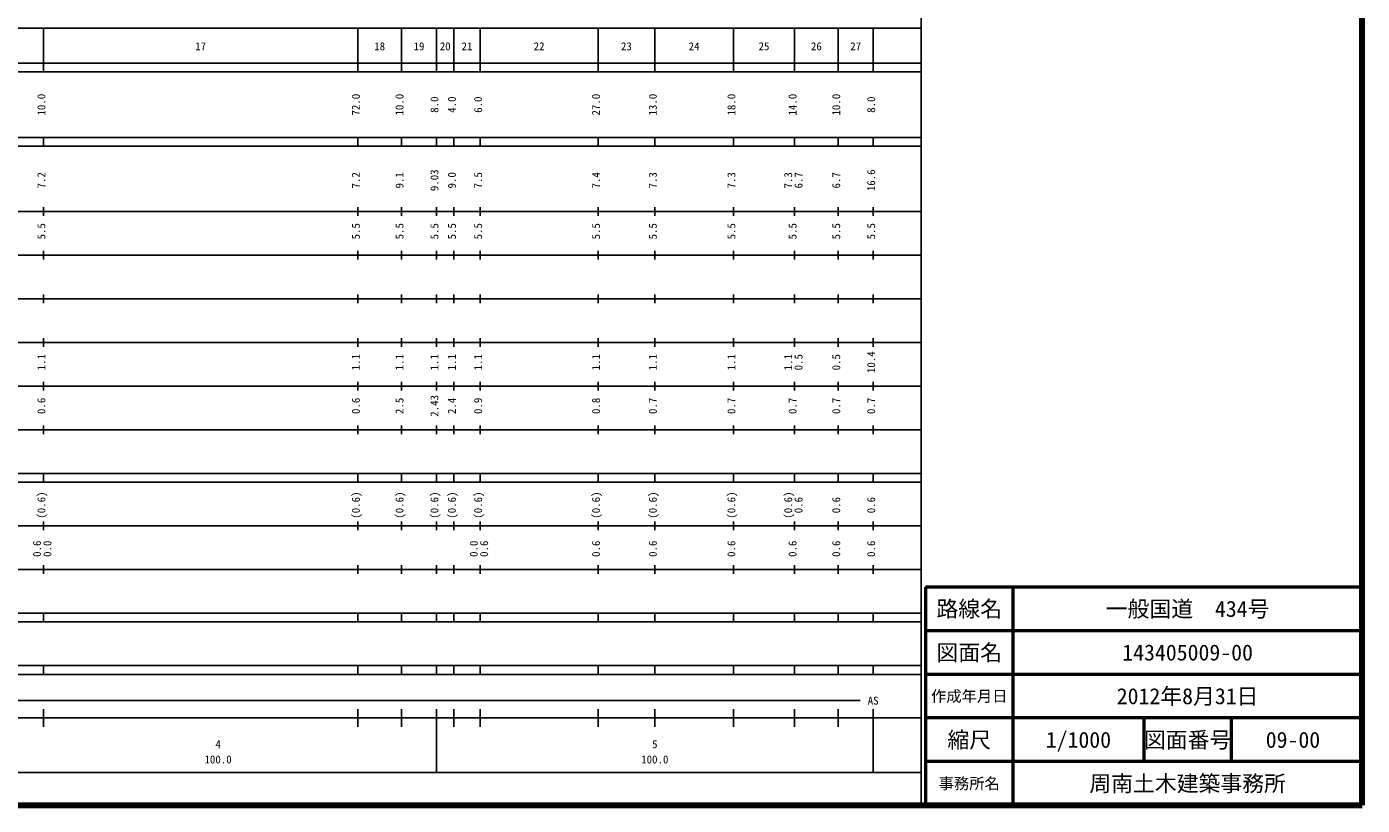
# Model space of a CAD drawing. Units: millimetres on the paper, enlarged 1000 times. Extents: x 40000 to 680000, y 20000 to 380000.
# Drawn here: x 374180 to 680000, y 20000 to 198357 of the extents above; entities that cross this region are included whole.
import ezdxf
from ezdxf.enums import TextEntityAlignment as Align

# ---------------------------------------------------------------- set-up
doc = ezdxf.new("R2010")
doc.units = ezdxf.units.MM
doc.header["$LTSCALE"] = 1000
for name, color, linetype, lineweight in [('M-TTL', 2, 'Continuous', 140), ('M-TTL-BAND', 7, 'Continuous', 25), ('M-TTL-FRAM', 2, 'Continuous', 50), ('M-TTL-LINE', 7, 'Continuous', 50)]:
    doc.layers.add(name, color=color, linetype=linetype, lineweight=lineweight)
doc.layers.add('M-TTL-TXT', color=7, linetype='Continuous')
doc.styles.add('ＭＳ ゴシック', font='')
doc.styles.get('ＭＳ ゴシック').set_extended_font_data('MS Gothic')

msp = doc.modelspace()

# ---------------------------------------------------------------- linework, layer by layer
at = {"layer": 'M-TTL'}
for p, q in [((680000, 20000), (680000, 380000)), ((40000, 20000), (680000, 20000))]:
    msp.add_line(p, q, dxfattribs=at)
at = {"layer": 'M-TTL-BAND'}
for p, q in [((579000, 20000), (579000, 370000)), ((68000, 198000), (579000, 198000)), ((378000, 188000), (378000, 198000)), ((450000, 188000), (450000, 198000)), ((460000, 188000), (460000, 198000)), ((468000, 188000), (468000, 198000)), ((472000, 188000), (472000, 198000)), ((478000, 188000), (478000, 198000)), ((505000, 188000), (505000, 198000)), ((518000, 188000), (518000, 198000)), ((536000, 188000), (536000, 198000)), ((550000, 188000), (550000, 198000)), ((560000, 188000), (560000, 198000)), ((568000, 188000), (568000, 198000)), ((40000, 190000), (579000, 190000)), ((40000, 188000), (579000, 188000)), ((40000, 173000), (579000, 173000)), ((378000, 171000), (378000, 173000)), ((450000, 171000), (450000, 173000)), ((460000, 171000), (460000, 173000)), ((468000, 171000), (468000, 173000)), ((472000, 171000), (472000, 173000)), ((478000, 171000), (478000, 173000)), ((505000, 171000), (505000, 173000)), ((518000, 171000), (518000, 173000)), ((536000, 171000), (536000, 173000)), ((550000, 171000), (550000, 173000)), ((560000, 171000), (560000, 173000)), ((568000, 171000), (568000, 173000)), ((40000, 171000), (579000, 171000)), ((40000, 156000), (579000, 156000)), ((378000, 155000), (378000, 157000)), ((450000, 155000), (450000, 157000)), ((460000, 155000), (460000, 157000)), ((468000, 155000), (468000, 157000)), ((472000, 155000), (472000, 157000)), ((478000, 155000), (478000, 157000)), ((505000, 155000), (505000, 157000)), ((518000, 155000), (518000, 157000)), ((536000, 155000), (536000, 157000)), ((550000, 155000), (550000, 157000)), ((560000, 155000), (560000, 157000)), ((568000, 155000), (568000, 157000)), ((378000, 145000), (378000, 147000)), ((450000, 145000), (450000, 147000)), ((460000, 145000), (460000, 147000)), ((468000, 145000), (468000, 147000)), ((472000, 145000), (472000, 147000)), ((478000, 145000), (478000, 147000)), ((505000, 145000), (505000, 147000)), ((518000, 145000), (518000, 147000)), ((536000, 145000), (536000, 147000)), ((550000, 145000), (550000, 147000)), ((560000, 145000), (560000, 147000)), ((568000, 145000), (568000, 147000)), ((46000, 146000), (579000, 146000)), ((52000, 136000), (579000, 136000)), ((378000, 135000), (378000, 137000)), ((450000, 135000), (450000, 137000)), ((460000, 135000), (460000, 137000)), ((468000, 135000), (468000, 137000)), ((472000, 135000), (472000, 137000)), ((478000, 135000), (478000, 137000)), ((505000, 135000), (505000, 137000)), ((518000, 135000), (518000, 137000)), ((536000, 135000), (536000, 137000)), ((550000, 135000), (550000, 137000)), ((560000, 135000), (560000, 137000)), ((568000, 135000), (568000, 137000)), ((46000, 126000), (579000, 126000)), ((378000, 125000), (378000, 127000)), ((450000, 125000), (450000, 127000)), ((460000, 125000), (460000, 127000)), ((468000, 125000), (468000, 127000)), ((472000, 125000), (472000, 127000)), ((478000, 125000), (478000, 127000)), ((505000, 125000), (505000, 127000)), ((518000, 125000), (518000, 127000)), ((536000, 125000), (536000, 127000)), ((550000, 125000), (550000, 127000)), ((560000, 125000), (560000, 127000)), ((568000, 125000), (568000, 127000)), ((378000, 115000), (378000, 117000)), ((450000, 115000), (450000, 117000)), ((460000, 115000), (460000, 117000)), ((468000, 115000), (468000, 117000)), ((472000, 115000), (472000, 117000)), ((478000, 115000), (478000, 117000)), ((505000, 115000), (505000, 117000)), ((518000, 115000), (518000, 117000)), ((536000, 115000), (536000, 117000)), ((550000, 115000), (550000, 117000)), ((560000, 115000), (560000, 117000)), ((568000, 115000), (568000, 117000)), ((52000, 116000), (579000, 116000)), ((46000, 106000), (579000, 106000)), ((378000, 105000), (378000, 107000)), ((450000, 105000), (450000, 107000)), ((460000, 105000), (460000, 107000)), ((468000, 105000), (468000, 107000)), ((472000, 105000), (472000, 107000)), ((478000, 105000), (478000, 107000)), ((505000, 105000), (505000, 107000)), ((518000, 105000), (518000, 107000)), ((536000, 105000), (536000, 107000)), ((550000, 105000), (550000, 107000)), ((560000, 105000), (560000, 107000)), ((568000, 105000), (568000, 107000)), ((40000, 96000), (579000, 96000)), ((378000, 94000), (378000, 96000)), ((450000, 94000), (450000, 96000)), ((460000, 94000), (460000, 96000)), ((468000, 94000), (468000, 96000)), ((472000, 94000), (472000, 96000)), ((478000, 94000), (478000, 96000)), ((505000, 94000), (505000, 96000)), ((518000, 94000), (518000, 96000)), ((536000, 94000), (536000, 96000)), ((550000, 94000), (550000, 96000)), ((560000, 94000), (560000, 96000)), ((568000, 94000), (568000, 96000)), ((40000, 94000), (579000, 94000)), ((49000, 84000), (579000, 84000)), ((378000, 83000), (378000, 85000)), ((450000, 83000), (450000, 85000)), ((460000, 83000), (460000, 85000)), ((468000, 83000), (468000, 85000)), ((472000, 83000), (472000, 85000)), ((478000, 83000), (478000, 85000)), ((505000, 83000), (505000, 85000)), ((518000, 83000), (518000, 85000)), ((536000, 83000), (536000, 85000)), ((550000, 83000), (550000, 85000)), ((560000, 83000), (560000, 85000)), ((568000, 83000), (568000, 85000)), ((40000, 74000), (579000, 74000)), ((378000, 73000), (378000, 75000)), ((450000, 73000), (450000, 75000)), ((460000, 73000), (460000, 75000)), ((468000, 73000), (468000, 75000)), ((472000, 73000), (472000, 75000)), ((478000, 73000), (478000, 75000)), ((505000, 73000), (505000, 75000)), ((518000, 73000), (518000, 75000)), ((536000, 73000), (536000, 75000)), ((550000, 73000), (550000, 75000)), ((560000, 73000), (560000, 75000)), ((568000, 73000), (568000, 75000)), ((40000, 64000), (579000, 64000)), ((40000, 62000), (579000, 62000)), ((378000, 62000), (378000, 64000)), ((450000, 62000), (450000, 64000)), ((460000, 62000), (460000, 64000)), ((468000, 62000), (468000, 64000)), ((472000, 62000), (472000, 64000)), ((478000, 62000), (478000, 64000)), ((505000, 62000), (505000, 64000)), ((518000, 62000), (518000, 64000)), ((536000, 62000), (536000, 64000)), ((550000, 62000), (550000, 64000)), ((560000, 62000), (560000, 64000)), ((568000, 62000), (568000, 64000)), ((40000, 52000), (579000, 52000)), ((378000, 50000), (378000, 52000)), ((450000, 50000), (450000, 52000)), ((460000, 50000), (460000, 52000)), ((468000, 50000), (468000, 52000)), ((472000, 50000), (472000, 52000)), ((478000, 50000), (478000, 52000)), ((505000, 50000), (505000, 52000)), ((518000, 50000), (518000, 52000)), ((536000, 50000), (536000, 52000)), ((550000, 50000), (550000, 52000)), ((560000, 50000), (560000, 52000)), ((568000, 50000), (568000, 52000)), ((40000, 50000), (579000, 50000)), ((71000, 44000), (565000, 44000)), ((40000, 40000), (579000, 40000)), ((378000, 38000), (378000, 42000)), ((450000, 38000), (450000, 42000)), ((460000, 38000), (460000, 42000)), ((468000, 27500), (468000, 42000)), ((472000, 38000), (472000, 42000)), ((478000, 38000), (478000, 42000)), ((505000, 38000), (505000, 42000)), ((518000, 38000), (518000, 42000)), ((536000, 38000), (536000, 42000)), ((550000, 38000), (550000, 42000)), ((560000, 38000), (560000, 42000)), ((568000, 27500), (568000, 42000)), ((68000, 27500), (579000, 27500))]:
    msp.add_line(p, q, dxfattribs=at)
at = {"layer": 'M-TTL-FRAM'}
for p, q in [((680000, 70000), (580000, 70000)), ((580000, 70000), (580000, 20000))]:
    msp.add_line(p, q, dxfattribs=at)
at = {"layer": 'M-TTL-LINE'}
for p, q in [((600000, 70000), (600000, 20000)), ((680000, 60000), (580000, 60000)), ((680000, 50000), (580000, 50000)), ((680000, 40000), (580000, 40000)), ((630000, 40000), (630000, 30000)), ((650000, 40000), (650000, 30000)), ((680000, 30000), (580000, 30000))]:
    msp.add_line(p, q, dxfattribs=at)

# ---------------------------------------------------------------- texts
at = {"layer": 'M-TTL-BAND', "style": 'ＭＳ ゴシック'}
for s, p in [('17', (414000, 192405)), ('18', (455000, 192405)), ('19', (464000, 192405)), ('20', (470000, 192405)), ('21', (475000, 192405)), ('22', (491500, 192405)), ('23', (511500, 192405)), ('24', (527000, 192405)), ('25', (543000, 192405)), ('26', (555000, 192405)), ('27', (564000, 192405)), ('AS', (568000, 42500)), ('4', (418000, 32523)), ('5', (518000, 32523)), ('100.0', (418000, 29033)), ('100.0', (518000, 29033))]:
    msp.add_text(s, height=1833, dxfattribs=at).set_placement(p, align=Align.BOTTOM_CENTER)
for s, p in [('10.0', (379000, 180500)), ('72.0', (451000, 180500)), ('10.0', (461000, 180500)), ('8.0', (469000, 180500)), ('4.0', (473000, 180500)), ('6.0', (479000, 180500)), ('27.0', (506000, 180500)), ('13.0', (519000, 180500)), ('18.0', (537000, 180500)), ('14.0', (551000, 180500)), ('10.0', (561000, 180500)), ('8.0', (569000, 180500)), ('9.03', (469000, 163174)), ('16.6', (569000, 163174)), ('7.2', (379000, 163174)), ('7.2', (451000, 163174)), ('9.1', (461000, 163174)), ('9.0', (473000, 163174)), ('7.5', (479000, 163174)), ('7.4', (506000, 163174)), ('7.3', (519000, 163174)), ('7.3', (537000, 163174)), ('7.3', (550000, 163174)), ('6.7', (552370, 163174)), ('6.7', (561000, 163174)), ('5.5', (379000, 151500)), ('5.5', (451000, 151500)), ('5.5', (461000, 151500)), ('5.5', (469000, 151500)), ('5.5', (473000, 151500)), ('5.5', (479000, 151500)), ('5.5', (506000, 151500)), ('5.5', (519000, 151500)), ('5.5', (537000, 151500)), ('5.5', (551000, 151500)), ('5.5', (561000, 151500)), ('5.5', (569000, 151500)), ('1.1', (379000, 121500)), ('1.1', (451000, 121500)), ('1.1', (461000, 121500)), ('1.1', (469000, 121500)), ('1.1', (473000, 121500)), ('1.1', (479000, 121500)), ('1.1', (506000, 121500)), ('1.1', (519000, 121500)), ('1.1', (537000, 121500)), ('1.1', (550000, 121500)), ('0.5', (552370, 121500)), ('0.5', (561000, 121500)), ('10.4', (569000, 121500)), ('0.6', (379000, 111500)), ('0.6', (451000, 111500)), ('2.5', (461000, 111500)), ('2.43', (469000, 111500)), ('2.4', (473000, 111500)), ('0.9', (479000, 111500)), ('0.8', (506000, 111500)), ('0.7', (519000, 111500)), ('0.7', (537000, 111500)), ('0.7', (551000, 111500)), ('0.7', (561000, 111500)), ('0.7', (569000, 111500)), ('(0.6)', (379000, 88764)), ('(0.6)', (451000, 88764)), ('(0.6)', (461000, 88764)), ('(0.6)', (469000, 88764)), ('(0.6)', (473000, 88764)), ('(0.6)', (479000, 88764)), ('(0.6)', (506000, 88764)), ('(0.6)', (519000, 88764)), ('(0.6)', (537000, 88764)), ('(0.6)', (550000, 88764)), ('0.6', (552370, 88764)), ('0.6', (561000, 88764)), ('0.6', (569000, 88764)), ('0.6', (378000, 78764)), ('0.0', (380370, 78764)), ('0.0', (478000, 78764)), ('0.6', (480370, 78764)), ('0.6', (506000, 78764)), ('0.6', (519000, 78764)), ('0.6', (537000, 78764)), ('0.6', (551000, 78764)), ('0.6', (561000, 78764)), ('0.6', (569000, 78764))]:
    msp.add_text(s, height=1833, rotation=90, dxfattribs=at).set_placement(p, align=Align.BOTTOM_CENTER)
at = {"layer": 'M-TTL-TXT', "style": 'ＭＳ ゴシック'}
for s, height, p in [('路線名', 3666, (590000, 65000)), ('路線名', 3666, (590000, 65000)), ('一般国道\u3000434号', 3666, (640000, 65000)), ('図面名', 3666, (590000, 55000)), ('図面名', 3666, (590000, 55000)), ('143405009-00', 3666, (640000, 55000)), ('作成年月日', 2566, (590000, 45000)), ('作成年月日', 2566, (590000, 45000)), ('2012年8月31日', 3666, (640000, 45000)), ('縮尺', 3666, (590000, 35000)), ('縮尺', 3666, (590000, 35000)), ('1/1000', 3666, (615000, 35000)), ('図面番号', 3666, (640000, 35000)), ('図面番号', 3666, (640000, 35000)), ('09-00', 3666, (664125, 35000)), ('事務所名', 2566, (590000, 25000)), ('事務所名', 2566, (590000, 25000)), ('周南土木建築事務所', 3666, (640000, 25000))]:
    msp.add_text(s, height=height, dxfattribs=at).set_placement(p, align=Align.MIDDLE_CENTER)

doc.saveas('drawing.dxf')
